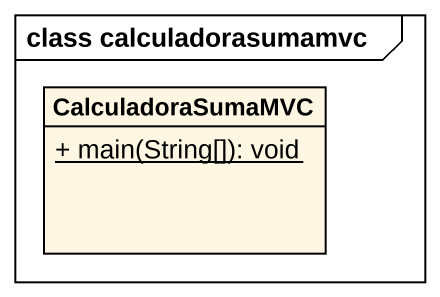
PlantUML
@startuml
mainframe class calculadorasumamvc
hide circle
hide empty members
skinparam classAttributeIconSize 0
class CalculadoraSumaMVC {
  {static} + main(String[]): void
}
@enduml
